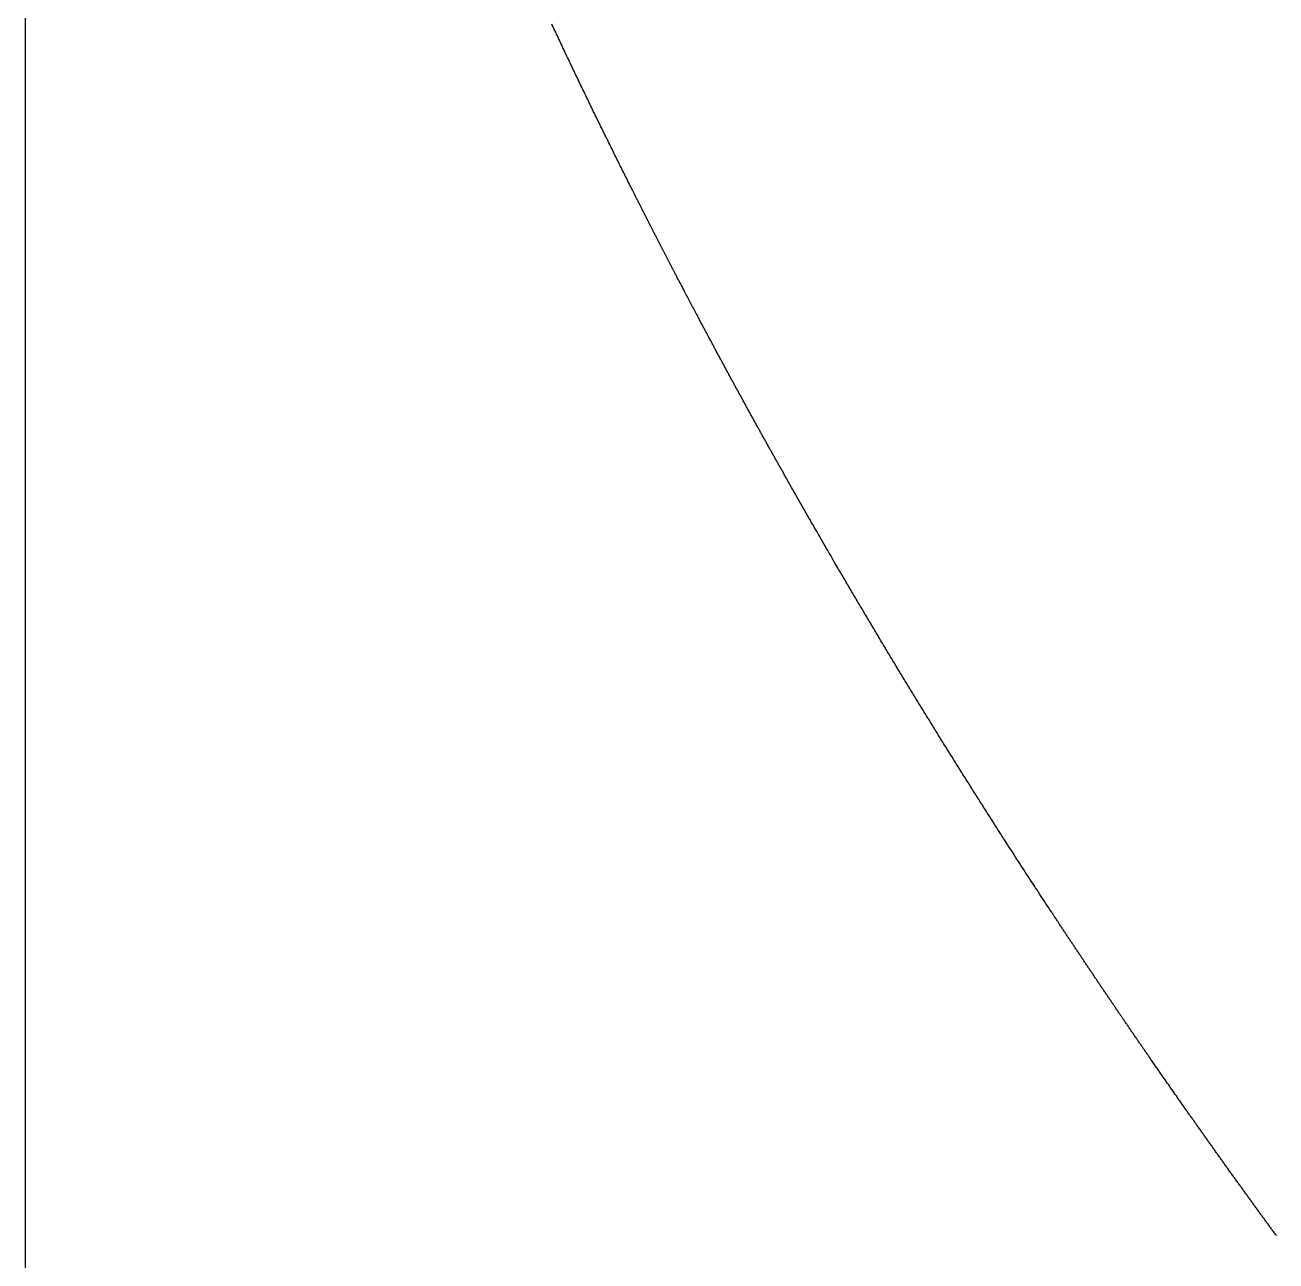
# Model space of a CAD drawing. Header units: millimetres. Extents: x 0 to 1000, y 0 to 100.
# Drawn here: x 0 to 12.66, y 75 to 87.5 of the extents above; entities that cross this region are included whole.
import ezdxf

# ---------------------------------------------------------------- set-up
doc = ezdxf.new("R2010")
doc.units = ezdxf.units.MM
doc.layers.add('CUT', color=7, linetype='Continuous')
doc.layers.add('STOCK_REFERENCE_DO_NOT_CUT', color=8, linetype='Continuous')

msp = doc.modelspace()

# ---------------------------------------------------------------- linework, layer by layer
at = {"layer": 'CUT'}
msp.add_lwpolyline([(12.663, 75.257), (12.657, 75.265), (12.651, 75.273), (12.645, 75.281), (12.639, 75.289), (12.633, 75.297), (12.627, 75.306), (12.621, 75.314), (12.615, 75.322), (12.609, 75.33), (12.603, 75.338), (12.597, 75.346), (12.591, 75.354), (12.585, 75.363), (12.579, 75.371), (12.573, 75.379), (12.567, 75.387), (12.562, 75.395), (12.556, 75.403), (12.55, 75.411), (12.544, 75.419), (12.538, 75.428), (12.532, 75.436), (12.526, 75.444), (12.52, 75.452), (12.514, 75.46), (12.508, 75.468), (12.502, 75.477), (12.496, 75.485), (12.49, 75.493), (12.484, 75.501), (12.478, 75.509), (12.473, 75.517), (12.467, 75.525), (12.461, 75.534), (12.455, 75.542), (12.449, 75.55), (12.443, 75.558), (12.437, 75.566), (12.431, 75.574), (12.425, 75.583), (12.419, 75.591), (12.413, 75.599), (12.407, 75.607), (12.401, 75.615), (12.396, 75.623), (12.39, 75.632), (12.384, 75.64), (12.378, 75.648), (12.372, 75.656), (12.366, 75.664), (12.36, 75.672), (12.354, 75.68), (12.348, 75.689), (12.342, 75.697), (12.336, 75.705), (12.331, 75.713), (12.325, 75.721), (12.319, 75.73), (12.313, 75.738), (12.307, 75.746), (12.301, 75.754), (12.295, 75.762), (12.289, 75.77), (12.283, 75.779), (12.277, 75.787), (12.272, 75.795), (12.266, 75.803), (12.26, 75.811), (12.254, 75.819), (12.248, 75.828), (12.242, 75.836), (12.236, 75.844), (12.23, 75.852), (12.225, 75.86), (12.219, 75.869), (12.213, 75.877), (12.207, 75.885), (12.201, 75.893), (12.195, 75.901), (12.189, 75.909), (12.183, 75.918), (12.177, 75.926), (12.172, 75.934), (12.166, 75.942), (12.16, 75.95), (12.154, 75.959), (12.148, 75.967), (12.142, 75.975), (12.136, 75.983), (12.13, 75.991), (12.125, 76), (12.119, 76.008), (12.113, 76.016), (12.107, 76.024), (12.101, 76.032), (12.095, 76.041), (12.089, 76.049), (12.084, 76.057), (12.078, 76.065), (12.072, 76.073), (12.066, 76.082), (12.06, 76.09), (12.054, 76.098), (12.048, 76.106), (12.043, 76.114), (12.037, 76.123), (12.031, 76.131), (12.025, 76.139), (12.019, 76.147), (12.013, 76.155), (12.008, 76.164), (12.002, 76.172), (11.996, 76.18), (11.99, 76.188), (11.984, 76.197), (11.978, 76.205), (11.972, 76.213), (11.967, 76.221), (11.961, 76.229), (11.955, 76.238), (11.949, 76.246), (11.943, 76.254), (11.937, 76.262), (11.932, 76.271), (11.926, 76.279), (11.92, 76.287), (11.914, 76.295), (11.908, 76.303), (11.902, 76.312), (11.897, 76.32), (11.891, 76.328), (11.885, 76.336), (11.879, 76.345), (11.873, 76.353), (11.867, 76.361), (11.862, 76.369), (11.856, 76.377), (11.85, 76.386), (11.844, 76.394), (11.838, 76.402), (11.833, 76.41), (11.827, 76.419), (11.821, 76.427), (11.815, 76.435), (11.809, 76.443), (11.804, 76.451), (11.798, 76.46), (11.792, 76.468), (11.786, 76.476), (11.78, 76.485), (11.774, 76.493), (11.768, 76.502), (11.763, 76.509), (11.758, 76.516), (11.753, 76.523), (11.747, 76.532), (11.74, 76.542), (11.73, 76.556), (11.719, 76.571), (11.707, 76.588), (11.695, 76.606), (11.684, 76.622), (11.672, 76.638), (11.662, 76.654), (11.651, 76.669), (11.64, 76.685), (11.629, 76.701), (11.617, 76.717), (11.606, 76.733), (11.595, 76.749), (11.584, 76.764), (11.573, 76.78), (11.562, 76.796), (11.551, 76.812), (11.54, 76.828), (11.529, 76.844), (11.518, 76.86), (11.506, 76.876), (11.495, 76.892), (11.484, 76.908), (11.473, 76.923), (11.463, 76.939), (11.452, 76.954), (11.441, 76.97), (11.429, 76.987), (11.417, 77.004), (11.405, 77.022), (11.394, 77.037), (11.385, 77.051), (11.378, 77.061), (11.373, 77.069), (11.368, 77.075), (11.364, 77.081), (11.359, 77.088), (11.354, 77.096), (11.348, 77.104), (11.343, 77.112), (11.337, 77.12), (11.332, 77.127), (11.327, 77.135), (11.322, 77.143), (11.316, 77.15), (11.311, 77.158), (11.306, 77.165), (11.3, 77.173), (11.295, 77.181), (11.29, 77.188), (11.285, 77.196), (11.279, 77.204), (11.274, 77.211), (11.269, 77.219), (11.264, 77.227), (11.258, 77.234), (11.253, 77.242), (11.248, 77.25), (11.243, 77.257), (11.237, 77.265), (11.232, 77.273), (11.227, 77.28), (11.221, 77.288), (11.216, 77.296), (11.211, 77.303), (11.206, 77.311), (11.2, 77.319), (11.195, 77.326), (11.19, 77.334), (11.185, 77.342), (11.179, 77.349), (11.174, 77.357), (11.169, 77.365), (11.164, 77.372), (11.158, 77.38), (11.153, 77.388), (11.148, 77.395), (11.143, 77.403), (11.137, 77.411), (11.132, 77.418), (11.127, 77.426), (11.122, 77.434), (11.116, 77.441), (11.111, 77.449), (11.106, 77.457), (11.101, 77.465), (11.095, 77.472), (11.09, 77.48), (11.085, 77.488), (11.08, 77.495), (11.075, 77.503), (11.069, 77.511), (11.064, 77.518), (11.059, 77.526), (11.054, 77.534), (11.048, 77.541), (11.043, 77.549), (11.038, 77.557), (11.033, 77.564), (11.027, 77.572), (11.022, 77.58), (11.017, 77.587), (11.012, 77.595), (11.007, 77.603), (11.001, 77.611), (10.996, 77.618), (10.991, 77.626), (10.986, 77.634), (10.98, 77.641), (10.975, 77.649), (10.97, 77.657), (10.965, 77.664), (10.96, 77.672), (10.954, 77.68), (10.949, 77.687), (10.944, 77.695), (10.939, 77.703), (10.934, 77.711), (10.928, 77.718), (10.923, 77.726), (10.918, 77.734), (10.913, 77.741), (10.907, 77.749), (10.902, 77.757), (10.897, 77.764), (10.892, 77.772), (10.887, 77.78), (10.881, 77.788), (10.876, 77.795), (10.871, 77.803), (10.866, 77.811), (10.861, 77.818), (10.855, 77.826), (10.85, 77.834), (10.845, 77.842), (10.84, 77.849), (10.835, 77.857), (10.829, 77.865), (10.824, 77.872), (10.819, 77.88), (10.814, 77.888), (10.809, 77.896), (10.804, 77.903), (10.798, 77.911), (10.793, 77.919), (10.788, 77.926), (10.783, 77.934), (10.778, 77.942), (10.772, 77.95), (10.767, 77.957), (10.762, 77.965), (10.757, 77.973), (10.752, 77.98), (10.747, 77.988), (10.741, 77.996), (10.736, 78.004), (10.731, 78.011), (10.726, 78.019), (10.721, 78.027), (10.715, 78.034), (10.71, 78.042), (10.705, 78.05), (10.7, 78.058), (10.695, 78.065), (10.69, 78.073), (10.684, 78.081), (10.679, 78.089), (10.674, 78.096), (10.669, 78.104), (10.664, 78.112), (10.659, 78.119), (10.653, 78.127), (10.648, 78.135), (10.643, 78.143), (10.638, 78.15), (10.633, 78.158), (10.628, 78.166), (10.623, 78.174), (10.617, 78.181), (10.612, 78.189), (10.607, 78.197), (10.602, 78.205), (10.597, 78.212), (10.592, 78.22), (10.586, 78.228), (10.581, 78.236), (10.576, 78.243), (10.571, 78.251), (10.566, 78.259), (10.561, 78.266), (10.556, 78.274), (10.55, 78.282), (10.545, 78.29), (10.54, 78.297), (10.535, 78.305), (10.53, 78.313), (10.525, 78.321), (10.52, 78.328), (10.514, 78.336), (10.509, 78.344), (10.504, 78.352), (10.499, 78.359), (10.494, 78.367), (10.489, 78.375), (10.484, 78.383), (10.479, 78.39), (10.473, 78.398), (10.468, 78.406), (10.463, 78.414), (10.458, 78.422), (10.453, 78.429), (10.448, 78.437), (10.443, 78.445), (10.438, 78.452), (10.433, 78.46), (10.427, 78.468), (10.422, 78.476), (10.416, 78.485), (10.411, 78.492), (10.407, 78.499), (10.403, 78.504), (10.4, 78.51), (10.394, 78.518), (10.386, 78.53), (10.375, 78.548), (10.36, 78.57), (10.344, 78.594), (10.328, 78.619), (10.313, 78.642), (10.298, 78.664), (10.284, 78.686), (10.27, 78.708), (10.256, 78.729), (10.241, 78.752), (10.226, 78.774), (10.212, 78.796), (10.197, 78.819), (10.183, 78.841), (10.168, 78.863), (10.154, 78.885), (10.139, 78.908), (10.125, 78.93), (10.11, 78.952), (10.096, 78.974), (10.081, 78.997), (10.067, 79.019), (10.053, 79.041), (10.038, 79.063), (10.024, 79.085), (10.01, 79.107), (9.995, 79.13), (9.981, 79.153), (9.965, 79.176), (9.95, 79.2), (9.936, 79.222), (9.923, 79.242), (9.912, 79.259), (9.903, 79.273), (9.894, 79.287), (9.886, 79.3), (9.877, 79.314), (9.868, 79.328), (9.858, 79.343), (9.849, 79.358), (9.839, 79.373), (9.83, 79.387), (9.821, 79.402), (9.811, 79.416), (9.802, 79.431), (9.793, 79.445), (9.784, 79.46), (9.774, 79.474), (9.765, 79.489), (9.756, 79.503), (9.747, 79.518), (9.737, 79.532), (9.728, 79.547), (9.719, 79.562), (9.709, 79.576), (9.7, 79.591), (9.691, 79.605), (9.682, 79.62), (9.672, 79.634), (9.663, 79.649), (9.654, 79.663), (9.645, 79.678), (9.636, 79.693), (9.626, 79.707), (9.617, 79.722), (9.608, 79.736), (9.599, 79.751), (9.589, 79.765), (9.58, 79.78), (9.571, 79.795), (9.562, 79.809), (9.553, 79.824), (9.543, 79.838), (9.534, 79.853), (9.525, 79.868), (9.516, 79.882), (9.507, 79.897), (9.498, 79.911), (9.488, 79.926), (9.479, 79.941), (9.47, 79.955), (9.461, 79.97), (9.452, 79.984), (9.443, 79.999), (9.433, 80.014), (9.424, 80.028), (9.415, 80.043), (9.406, 80.057), (9.397, 80.072), (9.388, 80.087), (9.379, 80.101), (9.369, 80.116), (9.36, 80.131), (9.351, 80.145), (9.342, 80.16), (9.333, 80.174), (9.324, 80.189), (9.315, 80.204), (9.306, 80.218), (9.296, 80.233), (9.287, 80.248), (9.278, 80.262), (9.269, 80.277), (9.26, 80.292), (9.251, 80.306), (9.242, 80.321), (9.233, 80.336), (9.224, 80.35), (9.215, 80.365), (9.206, 80.38), (9.196, 80.394), (9.187, 80.409), (9.178, 80.424), (9.169, 80.438), (9.16, 80.453), (9.151, 80.468), (9.142, 80.482), (9.133, 80.497), (9.124, 80.512), (9.115, 80.526), (9.106, 80.541), (9.097, 80.556), (9.088, 80.57), (9.079, 80.585), (9.07, 80.6), (9.061, 80.615), (9.052, 80.629), (9.043, 80.644), (9.034, 80.659), (9.025, 80.673), (9.016, 80.688), (9.007, 80.703), (8.998, 80.717), (8.989, 80.732), (8.98, 80.747), (8.971, 80.762), (8.962, 80.776), (8.953, 80.791), (8.944, 80.806), (8.935, 80.82), (8.926, 80.835), (8.917, 80.85), (8.908, 80.865), (8.899, 80.879), (8.89, 80.894), (8.881, 80.909), (8.872, 80.924), (8.863, 80.938), (8.854, 80.953), (8.845, 80.968), (8.836, 80.983), (8.827, 80.997), (8.819, 81.012), (8.81, 81.027), (8.801, 81.042), (8.792, 81.056), (8.783, 81.071), (8.774, 81.086), (8.765, 81.101), (8.756, 81.115), (8.747, 81.13), (8.738, 81.145), (8.729, 81.16), (8.721, 81.175), (8.712, 81.189), (8.703, 81.204), (8.694, 81.219), (8.685, 81.234), (8.676, 81.248), (8.667, 81.263), (8.658, 81.278), (8.65, 81.293), (8.641, 81.308), (8.632, 81.322), (8.623, 81.337), (8.614, 81.352), (8.605, 81.367), (8.596, 81.382), (8.588, 81.396), (8.579, 81.411), (8.57, 81.426), (8.561, 81.441), (8.552, 81.456), (8.543, 81.47), (8.535, 81.485), (8.526, 81.5), (8.517, 81.515), (8.508, 81.53), (8.499, 81.545), (8.491, 81.559), (8.482, 81.574), (8.473, 81.589), (8.464, 81.604), (8.455, 81.619), (8.447, 81.634), (8.438, 81.648), (8.429, 81.663), (8.42, 81.678), (8.411, 81.693), (8.403, 81.708), (8.394, 81.723), (8.385, 81.737), (8.376, 81.752), (8.368, 81.767), (8.359, 81.782), (8.35, 81.797), (8.341, 81.812), (8.333, 81.827), (8.324, 81.842), (8.315, 81.856), (8.306, 81.871), (8.298, 81.886), (8.289, 81.901), (8.28, 81.916), (8.272, 81.931), (8.263, 81.946), (8.254, 81.961), (8.245, 81.976), (8.236, 81.991), (8.228, 82.005), (8.22, 82.019), (8.212, 82.032), (8.203, 82.047), (8.193, 82.065), (8.181, 82.086), (8.167, 82.109), (8.153, 82.134), (8.138, 82.159), (8.124, 82.184), (8.11, 82.207), (8.097, 82.231), (8.083, 82.254), (8.07, 82.277), (8.056, 82.301), (8.042, 82.325), (8.028, 82.349), (8.015, 82.373), (8.001, 82.396), (7.987, 82.42), (7.974, 82.444), (7.96, 82.467), (7.947, 82.491), (7.933, 82.515), (7.919, 82.539), (7.906, 82.562), (7.892, 82.586), (7.878, 82.61), (7.865, 82.634), (7.852, 82.657), (7.838, 82.68), (7.825, 82.704), (7.811, 82.729), (7.796, 82.755), (7.781, 82.781), (7.767, 82.805), (7.757, 82.824), (7.749, 82.837), (7.744, 82.846), (7.74, 82.853), (7.737, 82.859), (7.732, 82.867), (7.727, 82.875), (7.722, 82.885), (7.717, 82.894), (7.712, 82.903), (7.707, 82.912), (7.702, 82.921), (7.697, 82.93), (7.692, 82.938), (7.687, 82.947), (7.682, 82.956), (7.677, 82.965), (7.672, 82.974), (7.667, 82.983), (7.662, 82.991), (7.657, 83), (7.652, 83.009), (7.647, 83.018), (7.642, 83.027), (7.637, 83.035), (7.632, 83.044), (7.627, 83.053), (7.622, 83.062), (7.617, 83.071), (7.612, 83.08), (7.607, 83.088), (7.602, 83.097), (7.597, 83.106), (7.592, 83.115), (7.587, 83.124), (7.583, 83.133), (7.578, 83.141), (7.573, 83.15), (7.568, 83.159), (7.563, 83.168), (7.558, 83.177), (7.553, 83.186), (7.548, 83.194), (7.543, 83.203), (7.538, 83.212), (7.533, 83.221), (7.528, 83.23), (7.523, 83.239), (7.518, 83.247), (7.513, 83.256), (7.508, 83.265), (7.503, 83.274), (7.499, 83.283), (7.494, 83.292), (7.489, 83.3), (7.484, 83.309), (7.479, 83.318), (7.474, 83.327), (7.469, 83.336), (7.464, 83.345), (7.459, 83.354), (7.454, 83.362), (7.449, 83.371), (7.444, 83.38), (7.439, 83.389), (7.435, 83.398), (7.43, 83.407), (7.425, 83.415), (7.42, 83.424), (7.415, 83.433), (7.41, 83.442), (7.405, 83.451), (7.4, 83.46), (7.395, 83.469), (7.39, 83.477), (7.385, 83.486), (7.381, 83.495), (7.376, 83.504), (7.371, 83.513), (7.366, 83.522), (7.361, 83.531), (7.356, 83.54), (7.351, 83.548), (7.346, 83.557), (7.341, 83.566), (7.337, 83.575), (7.332, 83.584), (7.327, 83.593), (7.322, 83.602), (7.317, 83.61), (7.312, 83.619), (7.307, 83.628), (7.302, 83.637), (7.297, 83.646), (7.293, 83.655), (7.288, 83.664), (7.283, 83.673), (7.278, 83.681), (7.273, 83.69), (7.268, 83.699), (7.263, 83.708), (7.258, 83.717), (7.254, 83.726), (7.249, 83.735), (7.244, 83.744), (7.239, 83.752), (7.234, 83.761), (7.229, 83.77), (7.224, 83.779), (7.22, 83.788), (7.215, 83.797), (7.21, 83.806), (7.205, 83.815), (7.2, 83.823), (7.195, 83.832), (7.19, 83.841), (7.186, 83.85), (7.181, 83.859), (7.176, 83.868), (7.171, 83.877), (7.166, 83.886), (7.161, 83.895), (7.157, 83.903), (7.152, 83.912), (7.147, 83.921), (7.142, 83.93), (7.137, 83.939), (7.132, 83.948), (7.128, 83.957), (7.123, 83.966), (7.118, 83.975), (7.113, 83.984), (7.108, 83.992), (7.103, 84.001), (7.099, 84.01), (7.094, 84.019), (7.089, 84.028), (7.084, 84.037), (7.079, 84.046), (7.074, 84.055), (7.07, 84.064), (7.065, 84.073), (7.06, 84.081), (7.055, 84.09), (7.05, 84.099), (7.046, 84.108), (7.041, 84.117), (7.036, 84.126), (7.031, 84.135), (7.026, 84.144), (7.021, 84.153), (7.017, 84.162), (7.012, 84.171), (7.007, 84.179), (7.002, 84.188), (6.997, 84.197), (6.993, 84.206), (6.988, 84.215), (6.983, 84.224), (6.978, 84.233), (6.973, 84.242), (6.969, 84.251), (6.964, 84.26), (6.959, 84.269), (6.954, 84.278), (6.95, 84.286), (6.945, 84.295), (6.94, 84.304), (6.935, 84.313), (6.93, 84.322), (6.926, 84.331), (6.921, 84.34), (6.916, 84.349), (6.911, 84.358), (6.907, 84.367), (6.902, 84.376), (6.897, 84.385), (6.892, 84.394), (6.887, 84.403), (6.883, 84.411), (6.878, 84.42), (6.873, 84.429), (6.868, 84.438), (6.864, 84.447), (6.859, 84.456), (6.854, 84.465), (6.849, 84.474), (6.844, 84.483), (6.84, 84.492), (6.836, 84.5), (6.831, 84.508), (6.826, 84.517), (6.821, 84.528), (6.814, 84.54), (6.807, 84.553), (6.8, 84.568), (6.792, 84.582), (6.785, 84.596), (6.777, 84.609), (6.77, 84.623), (6.763, 84.636), (6.756, 84.65), (6.749, 84.663), (6.742, 84.677), (6.735, 84.691), (6.727, 84.704), (6.72, 84.718), (6.713, 84.731), (6.706, 84.745), (6.699, 84.759), (6.692, 84.772), (6.684, 84.786), (6.677, 84.799), (6.67, 84.813), (6.663, 84.827), (6.656, 84.84), (6.649, 84.854), (6.642, 84.867), (6.635, 84.88), (6.628, 84.894), (6.62, 84.908), (6.612, 84.923), (6.604, 84.938), (6.597, 84.952), (6.592, 84.963), (6.588, 84.97), (6.585, 84.975), (6.584, 84.978), (6.582, 84.981), (6.58, 84.985), (6.577, 84.99), (6.575, 84.995), (6.572, 85), (6.57, 85.005), (6.567, 85.01), (6.565, 85.014), (6.562, 85.019), (6.56, 85.023), (6.558, 85.028), (6.555, 85.033), (6.553, 85.037), (6.55, 85.042), (6.548, 85.047), (6.546, 85.051), (6.543, 85.056), (6.541, 85.061), (6.538, 85.065), (6.536, 85.07), (6.533, 85.075), (6.531, 85.079), (6.529, 85.084), (6.526, 85.089), (6.524, 85.093), (6.521, 85.098), (6.519, 85.102), (6.516, 85.107), (6.514, 85.112), (6.512, 85.116), (6.509, 85.121), (6.507, 85.126), (6.504, 85.13), (6.502, 85.135), (6.5, 85.14), (6.497, 85.144), (6.495, 85.149), (6.492, 85.154), (6.49, 85.158), (6.488, 85.163), (6.485, 85.168), (6.483, 85.172), (6.48, 85.177), (6.478, 85.182), (6.475, 85.186), (6.473, 85.191), (6.471, 85.196), (6.468, 85.2), (6.466, 85.205), (6.463, 85.21), (6.461, 85.214), (6.459, 85.219), (6.456, 85.224), (6.454, 85.228), (6.451, 85.233), (6.449, 85.238), (6.447, 85.242), (6.444, 85.247), (6.442, 85.252), (6.439, 85.256), (6.437, 85.261), (6.435, 85.266), (6.432, 85.27), (6.43, 85.275), (6.427, 85.28), (6.425, 85.284), (6.422, 85.289), (6.42, 85.294), (6.418, 85.298), (6.415, 85.303), (6.413, 85.308), (6.41, 85.312), (6.408, 85.317), (6.406, 85.322), (6.403, 85.326), (6.401, 85.331), (6.398, 85.336), (6.396, 85.34), (6.394, 85.345), (6.391, 85.35), (6.389, 85.354), (6.386, 85.359), (6.384, 85.364), (6.382, 85.368), (6.379, 85.373), (6.377, 85.378), (6.374, 85.382), (6.372, 85.387), (6.37, 85.392), (6.367, 85.396), (6.365, 85.401), (6.363, 85.406), (6.36, 85.41), (6.358, 85.415), (6.355, 85.42), (6.353, 85.424), (6.351, 85.429), (6.348, 85.434), (6.346, 85.438), (6.343, 85.443), (6.341, 85.448), (6.339, 85.452), (6.336, 85.457), (6.334, 85.462), (6.331, 85.466), (6.329, 85.471), (6.327, 85.476), (6.324, 85.48), (6.322, 85.485), (6.319, 85.49), (6.317, 85.494), (6.315, 85.499), (6.312, 85.504), (6.31, 85.508), (6.308, 85.513), (6.305, 85.518), (6.303, 85.522), (6.3, 85.527), (6.298, 85.532), (6.296, 85.536), (6.293, 85.541), (6.291, 85.546), (6.288, 85.551), (6.286, 85.555), (6.284, 85.56), (6.281, 85.565), (6.279, 85.569), (6.277, 85.574), (6.274, 85.579), (6.272, 85.583), (6.269, 85.588), (6.267, 85.593), (6.265, 85.597), (6.262, 85.602), (6.26, 85.607), (6.258, 85.611), (6.255, 85.616), (6.253, 85.621), (6.25, 85.625), (6.248, 85.63), (6.246, 85.635), (6.243, 85.639), (6.241, 85.644), (6.239, 85.649), (6.236, 85.653), (6.234, 85.658), (6.231, 85.663), (6.229, 85.667), (6.227, 85.672), (6.224, 85.677), (6.222, 85.682), (6.22, 85.686), (6.217, 85.691), (6.215, 85.696), (6.212, 85.7), (6.21, 85.705), (6.208, 85.71), (6.205, 85.714), (6.203, 85.719), (6.201, 85.724), (6.198, 85.728), (6.196, 85.733), (6.193, 85.738), (6.191, 85.742), (6.189, 85.747), (6.186, 85.752), (6.184, 85.756), (6.182, 85.761), (6.179, 85.766), (6.177, 85.77), (6.175, 85.775), (6.172, 85.78), (6.17, 85.785), (6.167, 85.789), (6.165, 85.794), (6.163, 85.799), (6.16, 85.803), (6.158, 85.808), (6.156, 85.812), (6.153, 85.817), (6.151, 85.822), (6.148, 85.827), (6.146, 85.832), (6.143, 85.837), (6.141, 85.841), (6.14, 85.844), (6.138, 85.847), (6.136, 85.852), (6.132, 85.86), (6.126, 85.872), (6.118, 85.887), (6.11, 85.904), (6.101, 85.921), (6.093, 85.937), (6.085, 85.953), (6.078, 85.968), (6.07, 85.983), (6.063, 85.998), (6.055, 86.013), (6.047, 86.029), (6.039, 86.044), (6.032, 86.06), (6.024, 86.075), (6.016, 86.091), (6.009, 86.106), (6.001, 86.122), (5.993, 86.137), (5.986, 86.152), (5.978, 86.168), (5.97, 86.183), (5.963, 86.199), (5.955, 86.214), (5.947, 86.23), (5.94, 86.245), (5.932, 86.26), (5.925, 86.276), (5.917, 86.291), (5.909, 86.308), (5.901, 86.324), (5.893, 86.339), (5.886, 86.353), (5.88, 86.365), (5.875, 86.376), (5.87, 86.386), (5.865, 86.396), (5.86, 86.407), (5.855, 86.417), (5.849, 86.428), (5.844, 86.439), (5.839, 86.45), (5.833, 86.461), (5.828, 86.472), (5.823, 86.482), (5.818, 86.493), (5.812, 86.504), (5.807, 86.515), (5.802, 86.525), (5.796, 86.536), (5.791, 86.547), (5.786, 86.558), (5.781, 86.569), (5.775, 86.579), (5.77, 86.59), (5.765, 86.601), (5.76, 86.612), (5.754, 86.622), (5.749, 86.633), (5.744, 86.644), (5.739, 86.655), (5.733, 86.666), (5.728, 86.676), (5.723, 86.687), (5.718, 86.698), (5.712, 86.709), (5.707, 86.72), (5.702, 86.73), (5.697, 86.741), (5.692, 86.752), (5.686, 86.763), (5.681, 86.773), (5.676, 86.784), (5.671, 86.795), (5.665, 86.806), (5.66, 86.817), (5.655, 86.827), (5.65, 86.838), (5.645, 86.849), (5.639, 86.86), (5.634, 86.871), (5.629, 86.881), (5.624, 86.892), (5.619, 86.903), (5.613, 86.914), (5.608, 86.925), (5.603, 86.935), (5.598, 86.946), (5.593, 86.957), (5.588, 86.968), (5.582, 86.979), (5.577, 86.99), (5.572, 87), (5.567, 87.011), (5.562, 87.022), (5.556, 87.033), (5.551, 87.044), (5.546, 87.054), (5.541, 87.065), (5.536, 87.076), (5.531, 87.087), (5.525, 87.098), (5.52, 87.109), (5.515, 87.119), (5.51, 87.13), (5.505, 87.141), (5.5, 87.152), (5.495, 87.163), (5.489, 87.173), (5.484, 87.184), (5.479, 87.195), (5.474, 87.206), (5.469, 87.217), (5.464, 87.228), (5.459, 87.238), (5.453, 87.249), (5.448, 87.26), (5.443, 87.271), (5.438, 87.282), (5.433, 87.293), (5.428, 87.303), (5.423, 87.314), (5.418, 87.325), (5.412, 87.336), (5.407, 87.347), (5.402, 87.358), (5.397, 87.369), (5.392, 87.379), (5.387, 87.39), (5.382, 87.401), (5.377, 87.412), (5.372, 87.423), (5.367, 87.434), (5.361, 87.444), (5.356, 87.455), (5.351, 87.466), (5.346, 87.477), (5.341, 87.488), (5.336, 87.499), (5.331, 87.51)], dxfattribs=at)
at = {"layer": 'STOCK_REFERENCE_DO_NOT_CUT'}
msp.add_lwpolyline([(0, 0), (1000, 0), (1000, 100), (0, 100)], close=True, dxfattribs=at)

doc.saveas('drawing.dxf')
